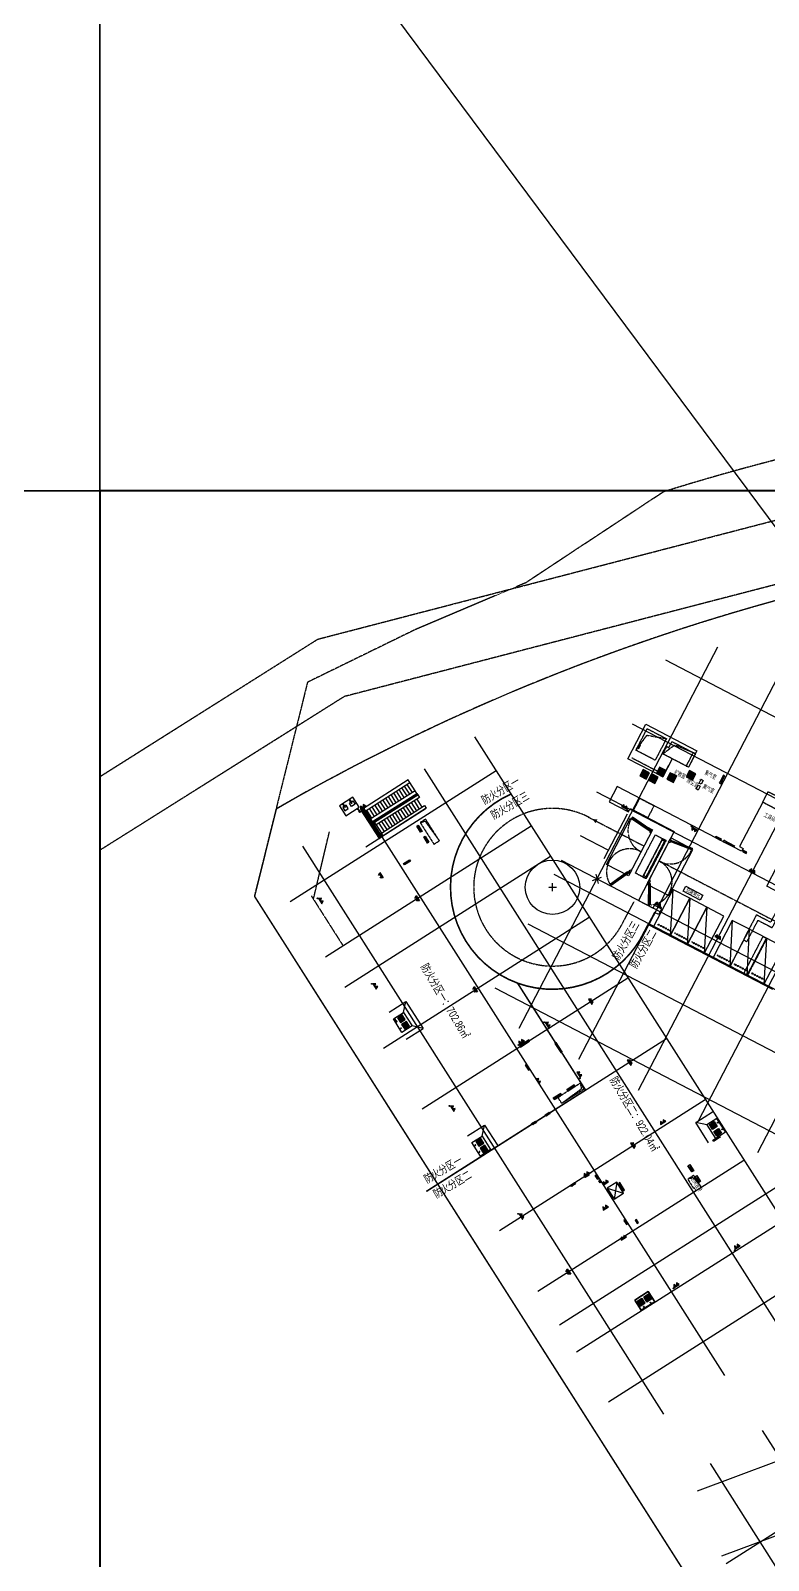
# Model space of a CAD drawing. Extents: x -1466470 to 868515, y -511729 to 1464999.
# Drawn here: x -388717 to -296493, y 148649 to 339816 of the extents above; entities that cross this region are included whole.
import ezdxf
from ezdxf.xclip import XClip

# ---------------------------------------------------------------- set-up
doc = ezdxf.new("R2010")
doc.units = 0
doc.header["$LTSCALE"] = 10
doc.header["$MEASUREMENT"] = 0
doc.header["$XCLIPFRAME"] = 2
for name, pattern in [('104-13 B2核心筒$0$DASH', [0.35, 0.25, -0.1]), ('104-6 B2核心筒$0$DASH', [0.35, 0.25, -0.1]), ('X-104 B2平面$0$ACAD_ISO04W100', [30, 24, -3, 0, -3]), ('X-104 B2平面$0$CENTER', [2, 1.25, -0.25, 0.25, -0.25]), ('X-104 B2平面$0$DOTE', [2.42, 2, -0.2, 0.02, -0.2]), ('X-104 B2平面$1$DASH', [0.35, 0.25, -0.1]), ('梯段6、7$0$DASH', [0.35, 0.25, -0.1])]:
    doc.linetypes.add(name, pattern=pattern)
for name, color, linetype in [('104-13 B2核心筒$0$02-TEXT_房间', 7, 'Continuous'), ('104-13 B2核心筒$0$A-E_电梯', 171, 'Continuous'), ('104-13 B2核心筒$0$A-TECH_结构', 21, 'Continuous'), ('104-6 B2核心筒$0$A-E_电梯', 171, 'Continuous'), ('104-6 B2核心筒$0$A-TECH_结构', 21, 'Continuous'), ('EQUIP_消防', 7, 'Continuous'), ('PIPE-通气', 3, 'TG_T'), ('VPIPE-消防', 1, 'Continuous'), ('X-104 B2平面$0$$0$DOOR_FIRE', 220, 'Continuous'), ('X-104 B2平面$0$02-TEXT_房间', 7, 'Continuous'), ('X-104 B2平面$0$04-不打印_防火分区', 30, 'Continuous'), ('X-104 B2平面$0$A-E_楼梯', 171, 'Continuous'), ('X-104 B2平面$0$A-I_车位', 185, 'Continuous'), ('X-104 B2平面$0$A-I_车位-流线', 127, 'X-104 B2平面$0$CENTER'), ('X-104 B2平面$0$A-SUR_看线', 231, 'Continuous'), ('X-104 B2平面$0$A-TECH_水', 3, 'Continuous'), ('X-104 B2平面$0$A-TECH_结构', 21, 'Continuous'), ('X-104 B2平面$0$A_AXIS-轴线', 1, 'X-104 B2平面$0$DOTE'), ('X-104 B2平面$0$A_STR-砼墙', 51, 'Continuous'), ('X-104 B2平面$0$DOOR_FIRE', 220, 'Continuous'), ('X-104 B2平面$0$M-人防 轮廓', 241, 'Continuous'), ('X-104 B2平面$0$M-用地 红线', 20, 'X-104 B2平面$0$ACAD_ISO04W100'), ('X-104 B2平面$0$VPIPE-消防', 1, 'Continuous'), ('X-104 B2平面$0$抗爆隔墙', 151, 'Continuous'), ('X-104 B2平面$0$车库集水坑', 4, 'Continuous'), ('X-104 B2平面$0$集水坑&', 6, 'Continuous'), ('X-104 B2平面$1$A-C_门', 150, 'Continuous'), ('X-104 B2平面$1$集水坑&', 6, 'Continuous'), ('梯段6、7$0$A-E_楼梯', 171, 'Continuous')]:
    doc.layers.add(name, color=color, linetype=linetype)
for name, color, linetype, plot in [('104-6 B2核心筒$0$04-不打印_辅助线', 165, 'Continuous', False), ('X-104 B2平面$0$$0$04-不打印_辅助线', 165, 'Continuous', False), ('X-104 B2平面$0$04-不打印_辅助线', 165, 'Continuous', False), ('X-104 B2平面$0$结构索引2', 1, 'Continuous', False)]:
    doc.layers.add(name, color=color, linetype=linetype, plot=plot)
doc.layers.get('X-104 B2平面$0$$0$04-不打印_辅助线').off()
doc.styles.add('104-13 B2核心筒$0$_TCH_SPACE', font='ros.shx', dxfattribs={"width": 0.75, "height": 5, "bigfont": 'jd.shx'})
doc.styles.add('TG_LINETYPE', font='romans2.shx', dxfattribs={"width": 0.8, "height": 3, "bigfont": 'hzdf2.shx'})
doc.styles.add('X-104 B2平面$0$_TCH_SPACE', font='ros.shx', dxfattribs={"width": 0.75, "height": 5, "bigfont": 'jd.shx'})
doc.styles.add('X-104 B2平面$0$Arial', font='arial.ttf', dxfattribs={"width": 0.75, "height": 2.5})
doc.linetypes.add('TG_T', pattern='A,2,-0.3,["T",TG_LINETYPE,S=0.1,R=0,X=-0.23,Y=-0.15],0', length=2.3)
pattern_1 = [(180, (-432649.534, -553252.195), (-7e-15, -79.375), [])]
pattern_2 = [(180, (350, -250), (-7e-15, -79.375), [])]

# ---------------------------------------------------------------- blocks, each defined once
blk = doc.blocks.new('X-104 B2平面$0$A$C51037562')
at = {"layer": 'X-104 B2平面$0$集水坑&'}
h = blk.add_hatch(dxfattribs=at)
h.set_pattern_fill('ANSI31', color=256, scale=50, angle=135)
h.set_pattern_definition(pattern_1)
h.paths.add_polyline_path([(-850, 850), (-50, 850), (-50, 50), (-850, 50)])
for points in [[(-900, 900), (0, 900), (0, 0), (-900, 0)], [(-850, 850), (-50, 850), (-50, 50), (-850, 50)]]:
    blk.add_lwpolyline(points, close=True, dxfattribs=at)
blk = doc.blocks.new('$TWTSYS$00000546')
h = blk.add_hatch()
h.set_pattern_fill('ANSI31', color=256, scale=200, style=0)
h.set_pattern_definition([(45, (-38543.802, -6670.83), (-17.67767, 17.67767), [])])
h.paths.add_polyline_path([(-65, 174), (65, 174), (65, 44), (-65, 44)])
for points in [[(0, 344), (-198, 0), (198, 0)], [(-65, 174), (65, 174), (65, 44), (-65, 44)]]:
    blk.add_lwpolyline(points, close=True)
blk = doc.blocks.new('X-104 B2平面$0$12ddddddj')
at = {"layer": 'X-104 B2平面$0$集水坑&', "linetype": 'Continuous'}
h = blk.add_hatch(dxfattribs=at)
h.set_pattern_fill('ANSI31', color=256, scale=50, angle=135)
h.set_pattern_definition(pattern_2)
h.paths.add_polyline_path([(3014056, 294593), (3014756, 294593), (3014756, 293893), (3014056, 293893)])
h.paths.add_polyline_path([(3014056, 293593), (3014756, 293593), (3014756, 292893), (3014056, 292893)])
for points in [[(3015056, 294743), (3013556, 294743), (3013556, 292743), (3015056, 292743)], [(3014056, 294593), (3014756, 294593), (3014756, 293893), (3014056, 293893)], [(3014056, 293593), (3014756, 293593), (3014756, 292893), (3014056, 292893)]]:
    blk.add_lwpolyline(points, close=True, dxfattribs=at)
for centre in [(3013736, 294243), (3013736, 293243)]:
    blk.add_circle(centre, 50, dxfattribs=at)
blk = doc.blocks.new('104-6 B2核心筒$0$1f结构')
at = {"layer": '104-6 B2核心筒$0$04-不打印_辅助线'}
for p, q in [((-400, -450), (400, 450)), ((-400, 450), (400, -450))]:
    blk.add_line(p, q, dxfattribs=at)
at = {"layer": 'Defpoints'}
for p, q in [((-400, -450), (400, 450)), ((-400, 450), (400, -450))]:
    blk.add_line(p, q, dxfattribs=at)
blk = doc.blocks.new('A-电梯2623')
for p, q in [((-575, 1900), (-575, 2100)), ((-575, 2100), (625, 2100)), ((625, 2100), (625, 1900)), ((-975, 200), (-975, 1700)), ((-975, 1700), (1025, 1700)), ((1025, 1700), (-975, 200)), ((1025, 200), (-975, 1700)), ((1025, 200), (-975, 200)), ((625, 1900), (-575, 1900)), ((1025, 1700), (1025, 200))]:
    blk.add_line(p, q)
for points in [[(-1275, 0), (1325, 0), (1325, 2300), (-1275, 2300)], [(-625, 38), (-625, 59), (-18, 59), (-18, 38)], [(68, 38), (68, 59), (675, 59), (675, 38)]]:
    blk.add_lwpolyline(points, close=True)
blk = doc.blocks.new('104-6 B2核心筒$0$fdsgfdhh')
at = {"layer": '104-6 B2核心筒$0$A-E_电梯'}
for p, q in [((-2400, 1900), (-400, 400)), ((-400, 1900), (-2400, 400))]:
    blk.add_line(p, q, dxfattribs=at)
for points in [[(-2800, 0), (0, 0), (0, 2100), (-2800, 2100)], [(-2000, 250), (-800, 250), (-800, 100), (-2000, 100)]]:
    blk.add_lwpolyline(points, close=True, dxfattribs=at)
blk.add_lwpolyline([(-2400, 1900), (-400, 1900), (-400, 400), (-2400, 400), (-2400, 1900)], dxfattribs=at)
blk = doc.blocks.new('梯段6、7')
at = {"color": 8, "linetype": '梯段6、7$0$DASH'}
for centre, radius, start, end in [((49800, 3400), 1350, 0, 180), ((49800, -6700), 1350, 0, 180), ((49800, -9820), 1350, 180, 0), ((49800, -16500), 1350, 0, 180), ((49800, -19820), 1350, 180, 0), ((20965, -27260), 1650, 0, 180), ((49800, -27020), 1350, 0, 180), ((20965, -29600), 1650, 180, 0), ((49800, -29880), 1350, 180, 0), ((20965, -58198), 1650, 0, 180), ((49800, -57378), 1350, 0, 180), ((20965, -60358), 1650, 180, 0), ((49800, -59458), 1350, 180, 0), ((20965, -68018), 1650, 0, 180), ((49800, -67528), 1350, 0, 180), ((20965, -70358), 1650, 180, 0), ((49800, -70128), 1350, 180, 0), ((49800, -79978), 1350, 180, 0)]:
    blk.add_arc(centre, radius, start, end, dxfattribs=at)
at = {"layer": 'Defpoints'}
for points in [[(44800, 6850), (54800, 6850), (54800, -3150), (44800, -3150)], [(51150, 4950), (48450, 4950), (48450, -1150), (51150, -1150)], [(44800, -3150), (54800, -3150), (54800, -13150), (44800, -13150)], [(51150, -5150), (48450, -5150), (48450, -11250), (51150, -11250)], [(44800, -13150), (54800, -13150), (54800, -23150), (44800, -23150)], [(51150, -15150), (48450, -15150), (48450, -21250), (51150, -21250)], [(15665, -23150), (25665, -23150), (25665, -33150), (15665, -33150)], [(19315, -24850), (22615, -24850), (22615, -31250), (19315, -31250)], [(44800, -23150), (54800, -23150), (54800, -33150), (44800, -33150)], [(48450, -25150), (51150, -25150), (51150, -31250), (48450, -31250)], [(15665, -53908), (25665, -53908), (25665, -63908), (15665, -63908)], [(44800, -53908), (54800, -53908), (54800, -63908), (44800, -63908)], [(19315, -55608), (22615, -55608), (22615, -62008), (19315, -62008)], [(51150, -55908), (48450, -55908), (48450, -62008), (51150, -62008)], [(15665, -63908), (25665, -63908), (25665, -73908), (15665, -73908)], [(44800, -63908), (54800, -63908), (54800, -73908), (44800, -73908)], [(19315, -65608), (22615, -65608), (22615, -72008), (19315, -72008)], [(51150, -65908), (48450, -65908), (48450, -72008), (51150, -72008)], [(15665, -73908), (25665, -73908), (25665, -83908), (15665, -83908)], [(44800, -73908), (54800, -73908), (54800, -83908), (44800, -83908)], [(19315, -75608), (22615, -75608), (22615, -82008), (19315, -82008)], [(51150, -75908), (48450, -75908), (48450, -82008), (51150, -82008)]]:
    blk.add_lwpolyline(points, close=True, dxfattribs=at)
for points in [[(47328, -61608), (52128, -61608)], [(47328, -71608), (52128, -71608)], [(47328, -81608), (52128, -81608)]]:
    blk.add_lwpolyline(points, dxfattribs=at)
at = {"layer": '梯段6、7$0$A-E_楼梯'}
for p, q in [((49850, -16500), (49750, -16500)), ((49750, -16700), (49750, -16500)), ((49850, -18517), (49850, -16500)), ((49850, -16500), (51150, -16500)), ((49850, -16760), (51150, -16760)), ((49850, -17020), (51150, -17020)), ((49910, -16700), (49910, -16500)), ((49910, -16500), (51150, -16500)), ((51150, -17893), (51150, -16700)), ((49850, -17280), (51150, -17280)), ((49850, -17540), (51150, -17540)), ((49850, -17800), (51150, -17800)), ((49850, -18060), (50801, -18060)), ((49850, -18517), (50409, -18248)), ((49850, -18320), (50259, -18320)), ((49850, -18627), (50429, -18350)), ((49850, -19820), (49850, -18627)), ((49850, -18780), (51150, -18780)), ((49850, -19040), (51150, -19040)), ((50074, -18520), (51150, -18520)), ((50429, -18350), (50396, -18174)), ((50396, -18174), (50588, -18362)), ((50553, -18179), (51150, -17893)), ((50588, -18362), (50553, -18179)), ((50573, -18281), (51150, -18003)), ((50616, -18260), (51150, -18260)), ((51150, -19820), (51150, -18003)), ((49750, -19820), (49853, -19820)), ((49850, -19300), (51150, -19300)), ((49850, -19560), (51150, -19560)), ((49850, -19820), (51150, -19820)), ((49750, -27020), (49850, -27020)), ((65868, -53275), (106225, -53275)), ((66707, -53743), (68846, -55133)), ((66772, -53643), (68592, -54825)), ((66839, -56653), (68977, -55263)), ((65910, -56514), (63784, -56514)), ((66572, -56634), (63784, -56634)), ((66542, -56514), (65910, -56514)), ((66542, -56677), (68846, -58173)), ((66772, -56683), (68592, -57865)), ((66802, -59525), (64634, -59525)), ((66792, -59525), (106225, -59525)), ((49690, -78442), (49690, -77318)), ((49690, -77318), (49910, -77318)), ((49750, -78418), (49750, -77378)), ((49750, -77378), (49850, -77378)), ((49850, -77378), (49850, -80038)), ((49910, -77318), (49910, -80038)), ((48450, -80108), (48450, -80048)), ((49910, -80038), (49850, -80038))]:
    blk.add_line(p, q, dxfattribs=at)
for points in [[(49690, -19880), (49910, -19880), (49910, -16440), (49690, -16440), (49690, -19880)], [(49690, -29360), (49690, -26960), (49910, -26960), (49910, -29880)], [(51150, -29880), (51150, -29620)], [(66542, -53444), (66542, -53275), (66154, -53275)], [(66542, -53305), (66542, -53705), (66342, -53705), (66342, -53305)], [(68882, -54964), (68882, -54795), (68622, -54795), (68622, -54626), (68362, -54626), (68362, -54457), (68102, -54457), (68102, -54288), (67842, -54288), (67842, -54119), (67582, -54119), (67582, -53950), (67322, -53950), (67322, -53781), (67062, -53781), (67062, -53613), (66802, -53613), (66802, -53444), (66542, -53444)], [(68852, -54964), (68852, -54825), (68592, -54825), (68592, -54656), (68332, -54656), (68332, -54487), (68072, -54487), (68072, -54318), (67812, -54318), (67812, -54149), (67552, -54149), (67552, -53980), (67292, -53980), (67292, -53811), (67032, -53811), (67032, -53643), (66772, -53643), (66772, -53474), (66542, -53474)], [(66802, -56484), (66802, -56315), (67062, -56315), (67062, -56146), (67322, -56146), (67322, -55977), (67582, -55977), (67582, -55808), (67842, -55808), (67842, -55640), (68102, -55640), (68102, -55471), (68362, -55471), (68362, -55302), (68622, -55302), (68622, -55133), (68882, -55133), (68882, -54964), (69142, -54964)], [(66832, -56484), (66832, -56345), (67092, -56345), (67092, -56176), (67352, -56176), (67352, -56007), (67612, -56007), (67612, -55838), (67872, -55838), (67872, -55670), (68132, -55670), (68132, -55501), (68392, -55501), (68392, -55332), (68652, -55332), (68652, -55163), (68912, -55163), (68912, -54994), (69142, -54994)], [(69112, -54994), (69112, -55394), (68912, -55394), (68912, -54994)], [(68882, -58004), (68882, -57835), (68622, -57835), (68622, -57667), (68362, -57667), (68362, -57498), (68102, -57498), (68102, -57329), (67842, -57329), (67842, -57160), (67582, -57160), (67582, -56991), (67322, -56991), (67322, -56822), (67062, -56822), (67062, -56653), (66802, -56653), (66802, -56484), (66542, -56484)], [(68852, -58004), (68852, -57865), (68592, -57865), (68592, -57697), (68332, -57697), (68332, -57528), (68072, -57528), (68072, -57359), (67812, -57359), (67812, -57190), (67552, -57190), (67552, -57021), (67292, -57021), (67292, -56852), (67032, -56852), (67032, -56683), (66772, -56683), (66772, -56514), (66542, -56514)], [(66772, -56514), (66772, -56914), (66572, -56914), (66572, -56514)], [(66802, -59525), (66802, -59356), (67062, -59356), (67062, -59187), (67322, -59187), (67322, -59018), (67582, -59018), (67582, -58849), (67842, -58849), (67842, -58680), (68102, -58680), (68102, -58511), (68362, -58511), (68362, -58342), (68622, -58342), (68622, -58173), (68882, -58173), (68882, -58004), (69142, -58004)]]:
    blk.add_lwpolyline(points, dxfattribs=at)
for p in [(66792, -53444), (66792, -53613), (66792, -53781), (66792, -53950), (66792, -54119), (66792, -54288), (66792, -54457), (66792, -54626), (66792, -54795), (66792, -54964), (66792, -55133), (66792, -55302), (66792, -55471), (66792, -55640), (66792, -55808), (66792, -55977), (66792, -56146), (66792, -56315), (66792, -56484), (66792, -56653), (66792, -56822), (66792, -56991), (66792, -57160), (66792, -57329), (66792, -57498), (66792, -57667), (66792, -57835), (66792, -58004), (66792, -58173), (66792, -58342), (66792, -58511), (66792, -58680), (66792, -58849), (66792, -59018), (66792, -59187), (66792, -59356)]:
    blk.add_point(p, dxfattribs=at)
blk = doc.blocks.new('104-6 B2核心筒')
blk.add_line((25457, 14488), (25543, 14488))
at = {"layer": '104-6 B2核心筒$0$A-TECH_结构', "linetype": '104-6 B2核心筒$0$DASH'}
for points in [[(56300, 54180), (56736, 56280), (59000, 56751)], [(56300, 54180), (56300, 56750), (59000, 56750), (59000, 54180), (56300, 54180)]]:
    blk.add_lwpolyline(points, dxfattribs=at)
at = {"layer": '104-6 B2核心筒$0$A-TECH_结构'}
for points in [[(74000, 54250), (73300, 54250), (73300, 50850), (74000, 50850)], [(87700, 50850), (88500, 50850), (88500, 49000), (87700, 49000)], [(35800, 17050), (36500, 17050), (36500, 13650), (35800, 13650)], [(21300, 13650), (22100, 13650), (22100, 11800), (21300, 11800)]]:
    blk.add_lwpolyline(points, close=True, dxfattribs=at)
ref = blk.add_blockref('梯段6、7', (25750, 132458))
XClip(ref).set_block_clipping_path([(48450.0031571506, -81608.1300599761), (51150.002909314, -75708.1296707869)])
ref = blk.add_blockref('梯段6、7', (136950, 132658), dxfattribs=dict(xscale=-1))
XClip(ref).set_block_clipping_path([(48450.0031136754, -81608.1299662268), (51150.0038543929, -75908.1299662268)])
at = {"xscale": -1}
blk.add_blockref('104-6 B2核心筒$0$1f结构', (109800, 37200), dxfattribs=at)
ref = blk.add_blockref('梯段6、7', (-27150, 95458))
XClip(ref).set_block_clipping_path([(48450.0031136754, -81608.1299662268), (51150.0038543929, -75908.1299662268)])
ref = blk.add_blockref('梯段6、7', (84050, 95258), dxfattribs=dict(xscale=-1))
XClip(ref).set_block_clipping_path([(48450.0031136754, -81608.1299662268), (51150.0038543929, -75908.1299662268)])
blk.add_blockref('104-6 B2核心筒$0$1f结构', (0, 0))
at = {"layer": '104-6 B2核心筒$0$A-E_电梯', "extrusion": (0, 0, -1), "zscale": -1}
blk.add_blockref('A-电梯2623', (-84325, 51650), dxfattribs=at)
at = {"layer": '104-6 B2核心筒$0$A-E_电梯'}
for name, p in [('104-6 B2核心筒$0$fdsgfdhh', (53800, 22950)), ('A-电梯2623', (25475, 14450))]:
    blk.add_blockref(name, p, dxfattribs=at)
at = {"layer": '104-6 B2核心筒$0$A-E_电梯', "xscale": -1}
blk.add_blockref('104-6 B2核心筒$0$fdsgfdhh', (54000, 22950), dxfattribs=at)
blk = doc.blocks.new('X-104 B2平面$0$jgfd')
blk.add_lwpolyline([(5300, -1200), (0, -1200), (0, 1200), (5300, 1200), (5300, -1200), (0, 1200)])
at = {"linetype": 'X-104 B2平面$1$DASH', "ltscale": 0.001}
blk.add_lwpolyline([(550, -850), (550, 850), (600, 850), (600, -850)], close=True, dxfattribs=at)
blk = doc.blocks.new('X-104 B2平面$0$magy')
blk.add_lwpolyline([(0, 265), (300, 265), (300, -265), (0, -265)], close=True)
at = {"const_width": 10}
blk.add_lwpolyline([(455, 270), (455, -260), (305, -260), (305, 270)], close=True, dxfattribs=at)
for points in [[(305, 270), (455, -260)], [(455, 270), (305, -260)]]:
    blk.add_lwpolyline(points, dxfattribs=at)
blk = doc.blocks.new('*U2231')
at = {"linetype": 'X-104 B2平面$1$DASH'}
for p, q in [((-200, -500), (-200, -100)), ((0, -100), (-200, -100)), ((0, -500), (-200, -500)), ((5000, -100), (5200, -100)), ((5000, -500), (5200, -500)), ((5200, -500), (5200, -100))]:
    blk.add_line(p, q, dxfattribs=at)
blk.add_lwpolyline([(5200, 0), (-200, 0), (-200, -1500), (5200, -1500)], close=True, dxfattribs=at)
for points in [[(5000, -100), (0, -100)], [(0, -100), (0, -500)], [(5000, -130), (0, -130)], [(5000, -470), (0, -470)], [(5000, -500), (0, -500)], [(5000, -100), (5000, -500)]]:
    blk.add_lwpolyline(points, dxfattribs=at)
blk = doc.blocks.new('104-13 B2核心筒$0$2400x2100')
for p, q in [((400, 200), (2000, 1600)), ((400, 1600), (2000, 200)), ((650, 1910), (650, 1760)), ((1750, 1910), (650, 1910)), ((650, 1760), (1750, 1760)), ((1750, 1760), (1750, 1910))]:
    blk.add_line(p, q)
at = {"color": 0}
for p, q in [((600, 58), (600, 34)), ((1160, 58), (600, 58)), ((1160, 34), (600, 34)), ((1160, 58), (1160, 34)), ((1800, 58), (1240, 58)), ((1240, 58), (1240, 34)), ((1800, 34), (1240, 34)), ((1800, 58), (1800, 34))]:
    blk.add_line(p, q, dxfattribs=at)
blk.add_lwpolyline([(400, 1600), (400, 200), (2000, 200), (2000, 1600), (400, 1600)], close=True)
blk = doc.blocks.new('104-13 B2核心筒')
at = {"layer": '104-13 B2核心筒$0$A-E_电梯'}
for p, q in [((-3300, 15600), (-4500, 15600)), ((-3300, 15200), (-4500, 15200)), ((-3300, 14800), (-4500, 14800)), ((-3300, 14400), (-4500, 14400)), ((-3300, 14000), (-4500, 14000)), ((-3300, 13600), (-4500, 13600)), ((-2300, 15200), (-1100, 15200)), ((-2300, 14800), (-1100, 14800)), ((-2300, 14400), (-1100, 14400)), ((-2300, 14000), (-1100, 14000)), ((-2300, 13600), (-1100, 13600)), ((-3300, 13200), (-4500, 13200)), ((-3300, 12800), (-4500, 12800)), ((-3300, 12400), (-4500, 12400)), ((-3300, 12000), (-4500, 12000)), ((-3300, 11600), (-4500, 11600)), ((-2300, 13200), (-1100, 13200)), ((-2300, 12800), (-1100, 12800)), ((-2300, 12400), (-1100, 12400)), ((-2300, 12000), (-1100, 12000)), ((-2300, 11600), (-1100, 11600)), ((-3300, 11200), (-4500, 11200)), ((-3300, 10800), (-4500, 10800)), ((-3300, 10400), (-4500, 10400)), ((-3300, 10000), (-4500, 10000)), ((-3300, 9600), (-4500, 9600)), ((-2300, 11200), (-1100, 11200)), ((-2300, 10800), (-1100, 10800)), ((-2300, 10400), (-1100, 10400)), ((-2300, 10000), (-1100, 10000)), ((-2300, 9600), (-1100, 9600)), ((-3300, 9200), (-4500, 9200)), ((-2300, 9200), (-1100, 9200))]:
    blk.add_line(p, q, dxfattribs=at)
for points in [[(-4500, 15600), (-4900, 15600), (-4900, 8800), (-4500, 8800)], [(-2900, 15600), (-3300, 15600), (-3300, 8800), (-2900, 8800)], [(-2700, 8800), (-2900, 8800), (-2900, 15600), (-2700, 15600)], [(-2700, 15600), (-2300, 15600), (-2300, 9200), (-2700, 9200)], [(-1100, 15600), (-700, 15600), (-700, 9200), (-1100, 9200)]]:
    blk.add_lwpolyline(points, close=True, dxfattribs=at)
at = {"layer": '104-13 B2核心筒$0$A-TECH_结构'}
blk.add_line((-700, 9000), (-700, 15600), dxfattribs=at)
at = {"layer": '104-13 B2核心筒$0$A-TECH_结构', "linetype": '104-13 B2核心筒$0$DASH'}
for points in [[(57700, 19200), (56159, 19032), (55950, 18300)], [(400, 14000), (561, 14608), (3600, 14800)], [(38600, 13400), (39304, 13138), (39500, 10100)]]:
    blk.add_lwpolyline(points, dxfattribs=at)
blk.add_lwpolyline([(55950, 18300), (57300, 18300), (57300, 18400, -0.6708765), (57300, 18400, -0.0000649), (57700, 18400), (57700, 18848), (57700, 19200), (55950, 19200)], format="xyb", close=True, dxfattribs=at)
for points in [[(400, 14000), (3600, 14000), (3600, 14800), (400, 14800)], [(39500, 10100), (38600, 10100), (38600, 13400), (39500, 13400)]]:
    blk.add_lwpolyline(points, close=True, dxfattribs=at)
at = {"layer": '104-13 B2核心筒$0$A-E_电梯'}
blk.add_blockref('104-13 B2核心筒$0$2400x2100', (51100, 9000), dxfattribs=at)
at = {"layer": '104-13 B2核心筒$0$02-TEXT_房间', "style": '104-13 B2核心筒$0$_TCH_SPACE', "width": 0.75}
blk.add_text('进风竖井', height=520.9, rotation=360, dxfattribs=at).set_placement((56049, 18589))
blk = doc.blocks.new('X-104 B2平面$1$A$C51037562')
at = {"layer": 'X-104 B2平面$1$集水坑&'}
h = blk.add_hatch(dxfattribs=at)
h.set_pattern_fill('ANSI31', color=256, scale=50, angle=135)
h.set_pattern_definition(pattern_1)
h.paths.add_polyline_path([(-850, 850), (-50, 850), (-50, 50), (-850, 50)])
for points in [[(-900, 900), (0, 900), (0, 0), (-900, 0)], [(-850, 850), (-50, 850), (-50, 50), (-850, 50)]]:
    blk.add_lwpolyline(points, close=True, dxfattribs=at)
blk = doc.blocks.new('X-104 B2平面$1$12ddddddj')
at = {"layer": 'X-104 B2平面$1$集水坑&', "linetype": 'Continuous'}
h = blk.add_hatch(dxfattribs=at)
h.set_pattern_fill('ANSI31', color=256, scale=50, angle=135)
h.set_pattern_definition(pattern_2)
h.paths.add_polyline_path([(3014056, 294593), (3014756, 294593), (3014756, 293893), (3014056, 293893)])
h.paths.add_polyline_path([(3014056, 293593), (3014756, 293593), (3014756, 292893), (3014056, 292893)])
for points in [[(3015056, 294743), (3013556, 294743), (3013556, 292743), (3015056, 292743)], [(3014056, 294593), (3014756, 294593), (3014756, 293893), (3014056, 293893)], [(3014056, 293593), (3014756, 293593), (3014756, 292893), (3014056, 292893)]]:
    blk.add_lwpolyline(points, close=True, dxfattribs=at)
for centre in [(3013736, 294243), (3013736, 293243)]:
    blk.add_circle(centre, 50, dxfattribs=at)
blk = doc.blocks.new('X-104 B2平面$0$集水坑2')
at = {"layer": 'X-104 B2平面$0$车库集水坑', "color": 4}
for points in [[(1247472, -1556290), (1247472, -1554290), (1248972, -1554290), (1248972, -1556290)], [(1248072, -1555040), (1248572, -1555040), (1248572, -1554540), (1248072, -1554540)], [(1248072, -1555540), (1248572, -1555540), (1248572, -1556040), (1248072, -1556040)]]:
    blk.add_lwpolyline(points, close=True, dxfattribs=at)
at = {"layer": 'X-104 B2平面$0$车库集水坑', "color": 4, "linetype": 'X-104 B2平面$1$DASH'}
for points in [[(1248472, -1554730), (1248972, -1554730)], [(1248472, -1554850), (1248972, -1554850)], [(1248472, -1555730), (1248972, -1555730)], [(1248472, -1555850), (1248972, -1555850)]]:
    blk.add_lwpolyline(points, dxfattribs=at)
at = {"layer": 'X-104 B2平面$0$车库集水坑', "linetype": 'ByBlock'}
for centre in [(1248472, -1554790), (1248472, -1555790)]:
    blk.add_circle(centre, 60, dxfattribs=at)
blk = doc.blocks.new('X-104 B2平面$0$A$C63741260')
at = {"layer": 'X-104 B2平面$0$04-不打印_辅助线'}
blk.add_lwpolyline([(0, -1242375), (416150, -1242375), (416150, -948025), (0, -948025)], close=True, dxfattribs=at)
blk.add_lwpolyline([(0, -1242375), (416150, -1242375), (416150, -948025), (0, -948025)], close=True, dxfattribs=at)
blk.add_lwpolyline([(0, -1242375), (416150, -1242375), (416150, -948025), (0, -948025)], close=True, dxfattribs=at)
blk.add_lwpolyline([(0, -1242375), (416150, -1242375), (416150, -948025), (0, -948025)], close=True, dxfattribs=at)
blk = doc.blocks.new('X-104 B2平面$0$A$C47720B67')
at = {"layer": 'X-104 B2平面$0$A-SUR_看线'}
for p, q in [((-147, 43), (-14, -27)), ((-119, 96), (14, 27))]:
    blk.add_line(p, q, dxfattribs=at)
blk.add_lwpolyline([(-88, 156), (-2438, 1380), (-2529, 1206), (-178, -18)], close=True, dxfattribs=at)
at = {"layer": 'X-104 B2平面$0$A_AXIS-轴线'}
blk.add_line((0, 0), (-2484, 1293), dxfattribs=at)
blk = doc.blocks.new('X-104 B2平面$0$A$C026855F6')
at = {"layer": 'X-104 B2平面$0$VPIPE-消防', "linetype": 'Continuous'}
for centre in [(-273277, -36429), (-265274, -38396), (-312026, -47422), (-269092, -48585), (-305223, -58117), (-283697, -62896), (-286897, -65761), (-279225, -69925), (-295522, -73370), (-277920, -81739), (-286940, -86862), (-259854, -91415), (-267512, -96159)]:
    blk.add_circle(centre, 50, dxfattribs=at)
blk = doc.blocks.new('X-104 B2平面$0$A$C38076355')
at = {"layer": 'Defpoints'}
for p, q in [((33114, -16479), (57931, 31193)), ((187308, -41229), (51418, 29511)), ((40565, -20358), (65382, 27315)), ((48016, -24237), (72833, 23436)), ((183152, -49212), (47262, 21527)), ((27538, 19947), (72675, -51015)), ((55546, -27964), (80284, 19557)), ((4487, -641), (30222, 15728)), ((21210, 15922), (66346, -55040)), ((62918, -31994), (87734, 15679)), ((178719, -57728), (42829, 13012)), ((13616, 11091), (58752, -59870)), ((8888, -7560), (34623, 8809)), ((6022, 6261), (51158, -64700)), ((11303, -11357), (37038, 5012)), ((174287, -66243), (38397, 4497)), ((173363, -68017), (37473, 2723)), ((16133, -18951), (41868, -2582)), ((170131, -74226), (34241, -3486)), ((20963, -26545), (46698, -10176)), ((165975, -82209), (30085, -11469)), ((25794, -34139), (51529, -17770)), ((38138, -53546), (86727, -22640)), ((30624, -41733), (56359, -25364)), ((35454, -49327), (61189, -32958)), ((40284, -56921), (78676, -32501)), ((44256, -63165), (82573, -38793)), ((58990, -83348), (101853, -56084)), ((63485, -66752), (134282, -178057)), ((56988, -70884), (127785, -182190))]:
    blk.add_line(p, q, dxfattribs=at)
blk.add_lwpolyline([(314128, -155628), (320989, -143044), (319919, 47182), (135302, 46543, 0.0648429), (66687, 37364, 0.0648942), (2711, 10916), (0, 0), (123495, -194001), (138453, -208187), (157248, -237713), (177956, -242312), (314128, -155628)], format="xyb", close=True, dxfattribs=at)
for points in [[(84785, -63329), (55334, -74316)], [(87826, -71480), (58375, -82468)]]:
    blk.add_lwpolyline(points, dxfattribs=at)
blk = doc.blocks.new('X-104 B2平面')
at = {"layer": 'X-104 B2平面$0$A-TECH_水', "transparency": 33554641}
h = blk.add_hatch(dxfattribs=at)
h.set_pattern_fill('ANSI31', color=256, scale=50, angle=-12.54088)
h.set_pattern_definition([(32.45912, (-104300.92, 324495.54), (-42.60038, 66.97461), [])])
h.paths.add_polyline_path([(-154865, 245126), (-157065, 248586), (-157319, 248425), (-155118, 244965)])
at = {"layer": 'X-104 B2平面$0$$0$DOOR_FIRE'}
blk.add_line((-156779, 243850), (-155176, 244870), dxfattribs=at)
at = {"layer": 'X-104 B2平面$0$02-TEXT_房间'}
blk.add_lwpolyline([(-116783, 238905), (-114676, 237809), (-114999, 237188), (-117106, 238284), (-116783, 238905)], dxfattribs=at)
at = {"layer": 'X-104 B2平面$0$04-不打印_辅助线'}
blk.add_line((-129991, 245272), (-126465, 243437), dxfattribs=at)
for points in [[(-606180, 288330), (-190030, 288330), (-190030, 582680), (-606180, 582680)], [(-190030, 288330), (226120, 288330), (226120, 582680), (-190030, 582680)], [(-606180, -6020), (-190030, -6020), (-190030, 288330), (-606180, 288330)], [(-126692, 241636), (-123690, 247402), (-120941, 245970), (-123942, 240205)], [(-118905, 237753), (-115904, 243518), (-118653, 244950), (-121655, 239184)]]:
    blk.add_lwpolyline(points, close=True, dxfattribs=at)
at = {"layer": 'X-104 B2平面$0$04-不打印_辅助线', "const_width": 250}
blk.add_lwpolyline([(-190030, -6020), (226120, -6020), (226120, 288330), (-190030, 288330)], close=True, dxfattribs=at)
at = {"layer": 'X-104 B2平面$0$04-不打印_辅助线'}
for points in [[(-125374, 251380), (-126367, 249473), (-123972, 248226), (-123764, 248625), (-118238, 245748), (-122717, 237144), (-120881, 236189), (-120696, 236543), (-119809, 236082), (-120179, 235372), (-120711, 235649), (-121450, 234230), (-121496, 234141), (-105973, 226060)], [(-101070, 236021), (-106658, 238930), (-105365, 241414)], [(-104962, 248251), (-107180, 249405), (-110066, 243862), (-109622, 243631), (-109807, 243276), (-125374, 251380)]]:
    blk.add_lwpolyline(points, dxfattribs=at)
at = {"layer": 'X-104 B2平面$0$04-不打印_防火分区', "linetype": 'X-104 B2平面$1$DASH', "const_width": 200}
for points in [[(-149225, 200775), (-129316, 213438), (-137822, 226810, -0.6744431), (-138630, 250440, -7.3681111)], [(-137817, 226802, 0.3583632), (-122518, 232220), (-121496, 234141)]]:
    blk.add_lwpolyline(points, format="xyb", dxfattribs=at)
at = {"layer": 'X-104 B2平面$0$A-E_楼梯'}
blk.add_line((-124134, 247916), (-127027, 242358), dxfattribs=at)
at = {"layer": 'X-104 B2平面$0$A-I_车位-流线', "linetype": 'X-104 B2平面$0$CENTER'}
for p, q in [((-128999, 247574), (-122002, 243932)), ((-120131, 242111), (-102950, 233167)), ((-124595, 234478), (-123254, 236973))]:
    blk.add_line(p, q, dxfattribs=at)
blk.add_lwpolyline([(-128525, 247328, 0, 500, 0), (-127954, 247031, 500, 500, 0)], format="xyseb", dxfattribs=at)
blk.add_arc((-133452, 238789), 9850, 61.88058, 334.05007, dxfattribs=at)
at = {"layer": 'X-104 B2平面$0$A-SUR_看线'}
for points in [[(18357, 117317), (-989483, 1471019)], [(-112575, 251819), (-112397, 251727), (-111890, 252703), (-112067, 252795), (-112575, 251819), (-111890, 252703), (-112067, 252795), (-112397, 251727)], [(-150413, 246418), (-150244, 246525), (-149761, 245766), (-149930, 245658), (-150413, 246418), (-149761, 245766)], [(-150244, 246525), (-149930, 245658)], [(-149554, 245068), (-149385, 245175), (-148902, 244416), (-149071, 244308), (-149554, 245068), (-148902, 244416)], [(-149385, 245175), (-149071, 244308)], [(-113111, 244996), (-113019, 245174), (-112353, 244827), (-112446, 244650), (-113111, 244996), (-112353, 244827), (-112446, 244650), (-113019, 245174)], [(-112113, 244477), (-112021, 244654), (-110690, 243962), (-110782, 243784), (-112113, 244477), (-110690, 243962), (-110782, 243784), (-112021, 244654)], [(-109559, 243372), (-109652, 243195), (-109253, 242987), (-109161, 243165), (-109559, 243372), (-109253, 242987), (-109161, 243165), (-109651, 243197)], [(-151959, 241582), (-152066, 241751), (-151307, 242234), (-151200, 242065), (-151959, 241582), (-151307, 242234)], [(-152066, 241751), (-151200, 242065)], [(-137554, 218983), (-137447, 218814), (-136308, 219538), (-136415, 219707), (-137554, 218983), (-136308, 219538), (-136415, 219707), (-137447, 218814)], [(-132420, 218130), (-132251, 218238), (-132976, 219377), (-133144, 219269), (-132420, 218130), (-132976, 219377), (-133144, 219269), (-132251, 218238)], [(-136467, 215923), (-136299, 216030), (-136691, 216646), (-136859, 216539), (-136467, 215923), (-136691, 216646), (-136859, 216539), (-136299, 216030)], [(-133347, 212415), (-133240, 212246), (-132312, 212836), (-132419, 213005), (-133347, 212415), (-132312, 212836), (-132419, 213005), (-133240, 212246)], [(-132468, 212737), (-132575, 212906), (-133191, 212514), (-133084, 212345), (-132468, 212737), (-133191, 212514), (-133084, 212345), (-132575, 212906)], [(-131660, 213488), (-131552, 213319), (-130624, 213910), (-130731, 214078), (-131660, 213488), (-130624, 213910), (-130731, 214078), (-131552, 213319)], [(-130780, 213810), (-130887, 213979), (-131503, 213587), (-131396, 213419), (-130780, 213810), (-131503, 213587), (-131396, 213419), (-130887, 213979)], [(-134365, 210345), (-133859, 210667), (-133752, 210498), (-134258, 210176), (-134365, 210345), (-133752, 210498)], [(-133859, 210667), (-134258, 210176)], [(-136078, 209255), (-135572, 209577), (-135465, 209409), (-135971, 209087), (-136078, 209255), (-135465, 209409)], [(-135572, 209577), (-135971, 209087)], [(-113323, 207019), (-113430, 207187), (-112586, 207724), (-112479, 207555), (-113323, 207019), (-112586, 207724)], [(-113430, 207187), (-112479, 207555)], [(-129481, 202666), (-128975, 202988), (-128868, 202820), (-129374, 202498), (-129481, 202666), (-128868, 202820)], [(-128975, 202988), (-129374, 202498)], [(-127781, 202267), (-128103, 202773), (-127934, 202880), (-127612, 202374), (-127781, 202267), (-127934, 202880)], [(-128103, 202773), (-127612, 202374)], [(-116537, 203967), (-116284, 204128), (-115801, 203368), (-116054, 203207), (-116537, 203967), (-115801, 203368)], [(-116284, 204128), (-116054, 203207)], [(-115678, 202617), (-115425, 202778), (-114942, 202018), (-115195, 201857), (-115678, 202617), (-114942, 202018)], [(-115425, 202778), (-115195, 201857)], [(-131194, 201577), (-130688, 201899), (-130581, 201730), (-131087, 201408), (-131194, 201577), (-130581, 201730)], [(-130688, 201899), (-131087, 201408)], [(-127513, 201845), (-127674, 202098), (-127505, 202205), (-127344, 201952), (-127513, 201845), (-127505, 202205)], [(-127674, 202098), (-127344, 201952)], [(-124212, 196655), (-124043, 196763), (-124365, 197269), (-124534, 197162), (-124212, 196655), (-124365, 197269), (-124534, 197162), (-124043, 196763)], [(-122851, 196751), (-122682, 196858), (-122950, 197280), (-123119, 197173), (-122851, 196751), (-122950, 197280), (-123119, 197173), (-122682, 196858)]]:
    blk.add_lwpolyline(points, dxfattribs=at)
for points in [[(-121148, 245572), (-120963, 245927), (-121137, 246017), (-121322, 245662)], [(-118931, 244418), (-118746, 244772), (-118572, 244682), (-118757, 244327)], [(-123595, 240871), (-123780, 240516), (-123954, 240606), (-123769, 240961)], [(-121378, 239716), (-121563, 239362), (-121389, 239271), (-121204, 239626)]]:
    blk.add_lwpolyline(points, close=True, dxfattribs=at)
at = {"layer": 'X-104 B2平面$0$A-SUR_看线', "linetype": 'X-104 B2平面$1$DASH'}
for centre, start, end in [((-121119, 245839), 146.32868, 244.43654), ((-123798, 240694), 60.5634, 213.18145), ((-118729, 244594), 240.56346, 338.67132), ((-121405, 239452), 271.19611, 64.43654)]:
    blk.add_arc(centre, 2900, start, end, dxfattribs=at)
at = {"layer": 'X-104 B2平面$0$A-TECH_水', "linetype": 'X-104 B2平面$1$DASH'}
for points in [[(-157280, 248271), (-157533, 248110), (-157857, 248619)], [(-157334, 248356), (-157503, 248248), (-157773, 248673)]]:
    blk.add_lwpolyline(points, dxfattribs=at)
at = {"layer": 'X-104 B2平面$0$A-TECH_水'}
for points in [[(-154796, 245111), (-157050, 248655), (-157388, 248440), (-155134, 244896)], [(-154865, 245126), (-157065, 248586), (-157319, 248425), (-155118, 244965)]]:
    blk.add_lwpolyline(points, close=True, dxfattribs=at)
at = {"layer": 'X-104 B2平面$0$A-TECH_结构', "linetype": 'X-104 B2平面$1$DASH'}
for points in [[(-123019, 255903), (-121611, 258609), (-119216, 257362), (-120624, 254657), (-123019, 255903)], [(-123019, 255903), (-121650, 257784), (-119216, 257362)], [(-119650, 255446), (-119165, 256377), (-118899, 256239), (-118506, 256993), (-115579, 255469), (-116456, 253784), (-119650, 255446)], [(-115579, 255469), (-118170, 256550), (-119650, 255446)]]:
    blk.add_lwpolyline(points, dxfattribs=at)
at = {"layer": 'X-104 B2平面$0$A_AXIS-轴线'}
for p, q in [((-163333, 237292), (-161337, 245705)), ((-121033, 245793), (-121206, 245884)), ((-118815, 244639), (-118642, 244549)), ((-133452, 238289), (-133452, 239289)), ((-123711, 240649), (-123885, 240739)), ((-121494, 239495), (-121320, 239404)), ((-163595, 237704), (-159638, 231483)), ((-133952, 238789), (-132952, 238789))]:
    blk.add_line(p, q, dxfattribs=at)
at = {"layer": 'X-104 B2平面$0$A_STR-砼墙', "linetype": 'X-104 B2平面$1$DASH'}
for p, q in [((-119535, 252850), (-123527, 254928)), ((-116723, 253922), (-115845, 255607))]:
    blk.add_line(p, q, dxfattribs=at)
at = {"layer": 'X-104 B2平面$0$A_STR-砼墙', "color": 4}
for points in [[(-122857, 256214), (-122680, 256121), (-122449, 256565), (-122627, 256657)], [(-122848, 256231), (-122689, 256148), (-122476, 256556), (-122636, 256639)]]:
    blk.add_lwpolyline(points, dxfattribs=at)
at = {"layer": 'X-104 B2平面$0$M-人防 轮廓', "color": 224}
blk.add_lwpolyline([(-124020, 254846), (-121781, 259148), (-115394, 255824), (-116456, 253783), (-118497, 254845), (-119674, 252584), (-124020, 254846)], dxfattribs=at)
at = {"layer": 'X-104 B2平面$0$M-用地 红线', "ltscale": 0.05}
for p, q in [((-168009, 248564), (-170720, 237648)), ((-170720, 237648), (-47225, 43647))]:
    blk.add_line(p, q, dxfattribs=at)
for points in [[(126192, 339615), (129909, 332635), (42826, 293093), (-48208, 291496), (-159475, 262615), (-190030, 243404)], [(-190030, 252607), (-162787, 269790), (-49335, 299269), (41079, 300815), (126192, 339615)]]:
    blk.add_lwpolyline(points, dxfattribs=at)
for points in [[(150269, 94604), (155218, 103682), (155021, 138681), (159909, 158709), (159215, 281864), (139103, 301795), (-35476, 301191, 0.0374861), (-78019, 297848, 0.0374849), (-119585, 288192), (-136790, 276835), (-150600, 270983), (-164076, 264400), (-168009, 248564, -0.0648942), (-104033, 275012, -0.0648429), (-35418, 284191), (149199, 284830), (150269, 94604)], [(143408, 82020), (150269, 94604), (149199, 284830), (-35418, 284191, 0.0648429), (-104033, 275012, 0.0648942), (-168009, 248564), (-170720, 237648), (-47225, 43647), (-32267, 29461), (-13472, -65), (7236, -4664), (143408, 82020)], [(143408, 82020), (150269, 94604), (149199, 284830), (-35418, 284191, 0.0648429), (-104033, 275012, 0.0648942), (-168009, 248564), (-170720, 237648), (-47225, 43647), (-32267, 29461), (-13472, -65), (7236, -4664), (143408, 82020)]]:
    blk.add_lwpolyline(points, format="xyb", close=True, dxfattribs=at)
at = {"layer": 'X-104 B2平面$0$抗爆隔墙', "linetype": 'X-104 B2平面$1$DASH'}
for points in [[(-104440, 237776), (-106194, 234405), (-107968, 235329), (-109583, 232224), (-109139, 231993), (-107755, 234654), (-105981, 233731), (-103997, 237545)], [(-109566, 227930), (-107117, 232631), (-106673, 232400), (-109122, 227700)]]:
    blk.add_lwpolyline(points, dxfattribs=at)
at = {"layer": 'X-104 B2平面$0$结构索引2'}
blk.add_lwpolyline([(-158963, 288330), (-190030, 288330), (-190030, 265482)], dxfattribs=at)
at = {"layer": 'X-104 B2平面$1$A-C_门'}
blk.add_line((-119414, 253083), (-118906, 254059), dxfattribs=at)
at = {"layer": 'X-104 B2平面$1$集水坑&', "linetype": 'Continuous'}
for p, q in [((-153880, 223176), (-151771, 224517)), ((-152078, 223137), (-151771, 224517)), ((-151771, 224517), (-149624, 221142)), ((-151733, 219801), (-149624, 221142)), ((-149624, 221142), (-151005, 221449)), ((-142256, 207696), (-141949, 209076)), ((-114166, 209090), (-115546, 209397))]:
    blk.add_line(p, q, dxfattribs=at)
at = {"layer": 'X-104 B2平面$1$集水坑&', "linetype": 'X-104 B2平面$1$DASH'}
for points in [[(-104270, 249581), (-104962, 248251), (-107180, 249405), (-106487, 250736), (-104713, 249812)], [(-123320, 248394), (-122536, 249902), (-120762, 248978), (-121555, 247475), (-123321, 248394)]]:
    blk.add_lwpolyline(points, dxfattribs=at)
at = {"layer": 'X-104 B2平面$1$集水坑&', "linetype": 'Continuous'}
for points in [[(-113936, 206865), (-115546, 209397), (-113437, 210738)], [(-144059, 207735), (-141949, 209076), (-140339, 206545), (-140339, 206545)]]:
    blk.add_lwpolyline(points, dxfattribs=at)
at = {"linetype": 'X-104 B2平面$0$CENTER', "rotation": 332.499102747414}
blk.add_blockref('104-6 B2核心筒', (-127888, 239836), dxfattribs=at)
at = {"rotation": 302.4591234524622}
blk.add_blockref('104-13 B2核心筒', (-162014, 239690), dxfattribs=at)
at = {"layer": 'X-104 B2平面$0$$0$04-不打印_辅助线'}
blk.add_blockref('X-104 B2平面$0$A$C38076355', (-170720, 237648), dxfattribs=at)
at = {"layer": 'X-104 B2平面$0$04-不打印_辅助线'}
blk.add_blockref('X-104 B2平面$0$A$C63741260', (-190030, 1236355), dxfattribs=at)
at = {"layer": 'X-104 B2平面$0$A-I_车位', "xscale": -1, "rotation": 242.5000000001245}
for p in [(-119810, 233264), (-117682, 232155), (-115553, 231047), (-112359, 229385), (-110231, 228277), (-108102, 227169)]:
    blk.add_blockref('X-104 B2平面$0$jgfd', p, dxfattribs=at)
at = {"layer": 'X-104 B2平面$0$A-SUR_看线'}
blk.add_blockref('X-104 B2平面$0$A$C026855F6', (149199, 284830), dxfattribs=at)
for p, rotation in [((-121206, 245884), 352.9999999999999), ((-123885, 240739), 63)]:
    blk.add_blockref('X-104 B2平面$0$A$C47720B67', p, dxfattribs=dict(at, rotation=rotation))
at = {"layer": 'X-104 B2平面$0$A-SUR_看线', "xscale": -1}
for p, rotation in [((-118642, 244549), 312.0000000000325), ((-121320, 239404), 242.0000000000325)]:
    blk.add_blockref('X-104 B2平面$0$A$C47720B67', p, dxfattribs=dict(at, rotation=rotation))
at = {"layer": 'X-104 B2平面$0$DOOR_FIRE', "linetype": 'X-104 B2平面$1$DASH', "xscale": -1, "rotation": 242.5000000001423}
blk.add_blockref('*U2231', (-121663, 240034), dxfattribs=at)
at = {"layer": 'X-104 B2平面$0$车库集水坑', "xscale": -1, "rotation": 302.4591280377649}
blk.add_blockref('X-104 B2平面$0$集水坑2', (1823383, 30377), dxfattribs=at)
at = {"layer": 'X-104 B2平面$1$A-C_门', "rotation": 152.5000138742291}
for p in [(-114727, 251908), (-115110, 251172)]:
    blk.add_blockref('X-104 B2平面$0$magy', p, dxfattribs=at)
at = {"layer": 'X-104 B2平面$1$集水坑&', "xscale": -1, "rotation": 62.5002222897244}
for p in [(-121736, 252304), (-120672, 251750), (-119674, 252584), (-118343, 251891), (-115946, 252165)]:
    blk.add_blockref('X-104 B2平面$1$A$C51037562', p, dxfattribs=at)
at = {"layer": 'X-104 B2平面$1$集水坑&', "linetype": 'Continuous', "xscale": -1, "rotation": 212.4591234524382}
for p in [(-2853220, -1148028), (-2843399, -1163469)]:
    blk.add_blockref('X-104 B2平面$1$12ddddddj', p, dxfattribs=at)
at = {"layer": 'X-104 B2平面$1$集水坑&', "linetype": 'Continuous'}
for p, rotation in [((2272747, 2074273), 212.4591234524703), ((1743703, -2198653), 122.4591234524703)]:
    blk.add_blockref('X-104 B2平面$1$12ddddddj', p, dxfattribs=dict(at, rotation=rotation))
at = {"layer": 'X-104 B2平面$0$02-TEXT_房间', "style": 'X-104 B2平面$0$_TCH_SPACE', "width": 0.75}
for s, height, rotation, p in [('扩散室', 520.9, 332.50001, (-118330, 252986)), ('除尘室', 520.9, 332.50001, (-116752, 251919)), ('集气室', 520.9, 332.50001, (-114512, 252918)), ('集气室', 520.9, 332.50001, (-114757, 251182)), ('工具间', 520.9, 332.50001, (-107114, 247611)), ('抗爆单元1', 482.2, 332.5, (-116805, 238262))]:
    blk.add_text(s, height=height, rotation=rotation, dxfattribs=at).set_placement(p)
at = {"layer": 'X-104 B2平面$0$02-TEXT_房间', "color": 1, "style": 'X-104 B2平面$0$Arial', "width": 0.75}
for s, p in [('防火分区一：702.86㎡', (-149959, 228889)), ('防火分区二：922.04㎡', (-126315, 214740))]:
    blk.add_text(s, height=1000, rotation=300.36898, dxfattribs=at).set_placement(p)
at = {"layer": 'X-104 B2平面$0$04-不打印_防火分区', "linetype": 'X-104 B2平面$1$DASH', "style": 'X-104 B2平面$0$Arial', "width": 0.75}
for s, rotation, p in [('防火分区一', 30.36898, (-141954, 249116)), ('防火分区三', 30.36898, (-140793, 247257)), ('防火分区三', 60.37128, (-125153, 229602)), ('防火分区二', 60.37128, (-122999, 228557)), ('防火分区一', 30.36898, (-149140, 201765)), ('防火分区二', 30.36898, (-147979, 199906))]:
    blk.add_text(s, height=1000, rotation=rotation, dxfattribs=at).set_placement(p)

msp = doc.modelspace()

# ---------------------------------------------------------------- linework, layer by layer
msp.add_circle((-323482, 232769), 3399)
at = {"layer": 'PIPE-通气'}
msp.add_line((-342953, 215987), (-343222, 216408), dxfattribs=at)
at = {"layer": 'VPIPE-消防', "linetype": 'Continuous'}
for centre in [(-314108, 242381), (-306105, 240414), (-352857, 231388), (-309923, 230225), (-346054, 220693), (-324528, 215915), (-327728, 213049), (-320056, 208885), (-336353, 205440), (-318750, 197071), (-327771, 191948), (-300685, 187395), (-308343, 182651)]:
    msp.add_circle(centre, 50, dxfattribs=at)

# ---------------------------------------------------------------- block references
msp.add_blockref('X-104 B2平面', (-190030, -6020))
at = {"layer": 'EQUIP_消防'}
for p, rotation in [((-347300, 242590), 32.45912345246024), ((-346966, 242803), 32.45912345246024), ((-314694, 242769), 332.4999583684411), ((-314342, 242586), 332.4999583684411), ((-305906, 240213), 152.5000138824565), ((-305554, 240029), 152.5000138824565), ((-298714, 234754), 332.4999583684411), ((-298362, 234571), 332.4999583684411), ((-352636, 231209), 302.459123452464), ((-352423, 230874), 302.459123452464), ((-310509, 230613), 332.4999583684411), ((-310157, 230430), 332.4999583684411), ((-303008, 226505), 332.4999583684411), ((-302656, 226322), 332.4999583684411), ((-345833, 220513), 302.459123452464), ((-345620, 220179), 302.459123452464), ((-318884, 218613), 302.459123452464), ((-318671, 218279), 302.459123452464), ((-324289, 215709), 302.459123452464), ((-324076, 215374), 302.459123452464), ((-327490, 213236), 32.45912345235954), ((-327155, 213449), 32.45912345235954), ((-314026, 210978), 302.459123452464), ((-313814, 210643), 302.459123452464), ((-325477, 208672), 302.459123452464), ((-325264, 208337), 302.459123452464), ((-320337, 209496), 302.4591234524503), ((-320124, 209162), 302.4591234524503), ((-336131, 205261), 302.459123452464), ((-335918, 204926), 302.459123452464), ((-309808, 203210), 32.45912345246024), ((-309473, 203423), 32.45912345246024), ((-313610, 200635), 302.459123452464), ((-313397, 200300), 302.459123452464), ((-319356, 196722), 32.45912345246024), ((-319021, 196935), 32.45912345246024), ((-316965, 195659), 32.45912345245183), ((-316630, 195872), 32.45912345245183), ((-316666, 192744), 32.45912345246024), ((-327549, 191769), 302.459123452464), ((-327336, 191434), 302.459123452464), ((-317000, 192531), 32.45912345246024), ((-314389, 188978), 32.45912345246024), ((-314723, 188765), 32.45912345246024), ((-300532, 187658), 32.45912345246135), ((-300198, 187871), 32.45912345246135), ((-308133, 182824), 32.45912345246135), ((-307798, 183037), 32.45912345246135)]:
    msp.add_blockref('$TWTSYS$00000546', p, dxfattribs=dict(at, rotation=rotation))
at = {"layer": 'EQUIP_消防', "xscale": -1, "rotation": 122.4591234524648}
for p in [(-344951, 234443), (-344738, 234108), (-340409, 231588), (-340196, 231253), (-333164, 220197), (-332951, 219862), (-321521, 184937), (-321308, 184602)]:
    msp.add_blockref('$TWTSYS$00000546', p, dxfattribs=at)
at = {"layer": 'X-104 B2平面$0$集水坑&', "xscale": -1, "rotation": 62.5002222897244}
for p in [(-311766, 246284), (-310702, 245730), (-309704, 246564), (-308374, 245871), (-305976, 246145)]:
    msp.add_blockref('X-104 B2平面$0$A$C51037562', p, dxfattribs=at)
at = {"layer": 'X-104 B2平面$0$集水坑&', "linetype": 'Continuous', "xscale": -1}
for p, rotation in [((-3043250, -1154048), 212.4591234524893), ((-3033429, -1169489), 212.4591234524893), ((1057968, -2519975), 302.4591234523556)]:
    msp.add_blockref('X-104 B2平面$0$12ddddddj', p, dxfattribs=dict(at, rotation=rotation))
at = {"layer": 'X-104 B2平面$0$集水坑&', "linetype": 'Continuous', "rotation": 212.4591234524463}
msp.add_blockref('X-104 B2平面$0$12ddddddj', (2082717, 2068253), dxfattribs=at)

doc.saveas('drawing.dxf')
